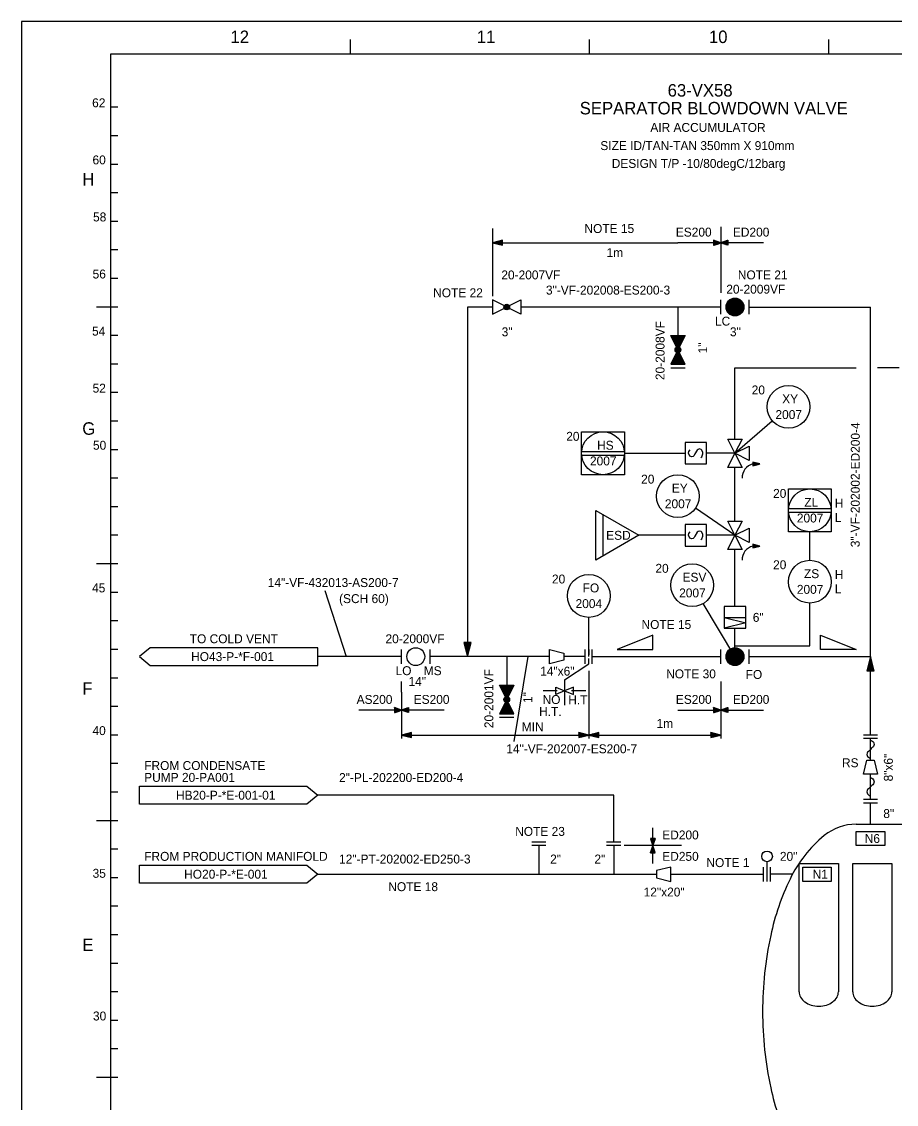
# Model space of a CAD drawing. Extents: x 0 to 840, y 0 to 594.
# Drawn here: x 0 to 245.2, y 290.5 to 594 of the extents above; entities that cross this region are included whole.
import ezdxf

# ---------------------------------------------------------------- set-up
doc = ezdxf.new("R2010")
doc.units = 0
for name, color, linetype in [('01-LIN-025-A', 7, 'Continuous'), ('08-LIN-050-A', 7, 'Continuous'), ('12-LIN-100-A', 7, 'Continuous'), ('18-LIN-025-SP', 7, 'Continuous'), ('35-TXT-025', 7, 'Continuous'), ('36-TXT-035', 7, 'Continuous'), ('39-TXT-100', 7, 'Continuous'), ('40-', 7, 'Continuous'), ('43-', 7, 'Continuous'), ('45-', 7, 'Continuous')]:
    doc.layers.add(name, color=color, linetype=linetype)

msp = doc.modelspace()

# ---------------------------------------------------------------- linework, layer by layer
at = {"layer": '01-LIN-025-A'}
for p, q in [((132, 536), (132, 517)), ((196, 536.5), (196, 518)), ((132, 532), (184, 532)), ((132.13, 532.03), (132.08, 531.98)), ((132.26, 532.07), (132.16, 531.96)), ((132.4, 532.1), (132.24, 531.94)), ((132.53, 532.13), (132.32, 531.92)), ((132.66, 532.17), (132.4, 531.9)), ((132.79, 532.2), (132.47, 531.88)), ((132.93, 532.23), (132.55, 531.86)), ((133.06, 532.26), (132.63, 531.84)), ((133.19, 532.3), (132.71, 531.82)), ((133.32, 532.33), (132.79, 531.8)), ((133.45, 532.36), (132.87, 531.78)), ((133.59, 532.4), (132.95, 531.76)), ((133.72, 532.43), (133.03, 531.74)), ((133.85, 532.46), (133.11, 531.72)), ((133.98, 532.5), (133.19, 531.7)), ((134.11, 532.53), (133.27, 531.68)), ((134.25, 532.56), (133.35, 531.66)), ((134.38, 532.59), (133.43, 531.64)), ((134.51, 532.63), (133.5, 531.62)), ((134.64, 532.66), (133.58, 531.6)), ((134.77, 532.69), (133.66, 531.58)), ((134.8, 532.62), (133.74, 531.57)), ((134.8, 532.52), (133.82, 531.54)), ((134.8, 532.42), (133.9, 531.53)), ((134.8, 532.32), (133.98, 531.5)), ((134.8, 532.23), (134.06, 531.49)), ((134.8, 532.13), (134.14, 531.47)), ((134.8, 532.03), (134.22, 531.45)), ((134.8, 531.93), (134.3, 531.43)), ((134.8, 531.83), (134.38, 531.41)), ((134.8, 531.73), (134.46, 531.39)), ((134.8, 531.63), (134.53, 531.37)), ((134.8, 531.53), (134.61, 531.35)), ((134.8, 531.43), (134.69, 531.33)), ((134.8, 531.33), (134.77, 531.31)), ((208, 532), (184, 532)), ((194, 532.68), (194.02, 532.69)), ((194, 532.63), (194.07, 532.68)), ((194, 532.58), (194.11, 532.66)), ((194, 532.53), (194.16, 532.64)), ((194, 532.48), (194.21, 532.63)), ((194, 532.43), (194.26, 532.61)), ((194, 532.38), (194.3, 532.59)), ((194, 532.33), (194.35, 532.58)), ((194, 532.28), (194.4, 532.56)), ((194, 532.23), (194.44, 532.54)), ((194, 532.19), (194.49, 532.53)), ((194, 532.13), (194.54, 532.51)), ((194, 532.09), (194.59, 532.5)), ((194, 532.04), (194.63, 532.48)), ((194, 531.99), (194.68, 532.46)), ((194, 531.94), (194.73, 532.45)), ((194, 531.89), (194.77, 532.43)), ((194, 531.84), (194.82, 532.41)), ((194, 531.79), (194.87, 532.4)), ((194, 531.74), (194.91, 532.38)), ((194, 531.69), (194.96, 532.36)), ((194, 531.64), (195.01, 532.35)), ((194, 531.59), (195.06, 532.33)), ((194, 531.54), (195.1, 532.31)), ((194, 531.49), (195.15, 532.3)), ((194, 531.44), (195.2, 532.28)), ((194, 531.39), (195.24, 532.26)), ((194, 531.34), (195.29, 532.25)), ((194.02, 531.31), (195.34, 532.23)), ((194.16, 531.36), (195.39, 532.21)), ((194.3, 531.41), (195.43, 532.2)), ((194.44, 531.46), (195.48, 532.18)), ((194.58, 531.5), (195.53, 532.17)), ((194.73, 531.55), (195.57, 532.15)), ((194.87, 531.6), (195.62, 532.13)), ((195.01, 531.65), (195.67, 532.12)), ((195.15, 531.7), (195.72, 532.1)), ((195.29, 531.75), (195.76, 532.08)), ((195.43, 531.8), (195.81, 532.07)), ((195.57, 531.85), (195.86, 532.05)), ((195.72, 531.9), (195.9, 532.03)), ((195.86, 531.95), (195.95, 532.02)), ((196.14, 531.95), (196.05, 532.02)), ((196.28, 531.9), (196.09, 532.03)), ((196.43, 531.85), (196.14, 532.05)), ((196.57, 531.8), (196.19, 532.07)), ((196.71, 531.75), (196.23, 532.08)), ((196.85, 531.7), (196.28, 532.1)), ((196.99, 531.65), (196.33, 532.12)), ((197.13, 531.6), (196.38, 532.13)), ((197.27, 531.55), (196.42, 532.15)), ((197.42, 531.5), (196.47, 532.17)), ((197.56, 531.46), (196.52, 532.18)), ((197.7, 531.41), (196.57, 532.2)), ((197.84, 531.36), (196.61, 532.21)), ((197.98, 531.31), (196.66, 532.23)), ((198, 531.34), (196.71, 532.25)), ((198, 531.39), (196.75, 532.26)), ((198, 531.44), (196.8, 532.28)), ((198, 531.49), (196.85, 532.3)), ((198, 531.54), (196.9, 532.31)), ((198, 531.59), (196.94, 532.33)), ((198, 531.64), (196.99, 532.35)), ((198, 531.69), (197.04, 532.36)), ((198, 531.74), (197.08, 532.38)), ((198, 531.79), (197.13, 532.4)), ((198, 531.84), (197.18, 532.41)), ((198, 531.89), (197.23, 532.43)), ((198, 531.94), (197.27, 532.45)), ((198, 531.99), (197.32, 532.46)), ((198, 532.04), (197.37, 532.48)), ((198, 532.09), (197.41, 532.5)), ((198, 532.13), (197.46, 532.51)), ((198, 532.19), (197.51, 532.53)), ((198, 532.23), (197.56, 532.54)), ((198, 532.28), (197.6, 532.56)), ((198, 532.33), (197.65, 532.58)), ((198, 532.38), (197.7, 532.59)), ((198, 532.43), (197.74, 532.61)), ((198, 532.48), (197.79, 532.63)), ((198, 532.53), (197.84, 532.64)), ((198, 532.58), (197.89, 532.66)), ((198, 532.63), (197.93, 532.68)), ((198, 532.68), (197.98, 532.69)), ((140, 512), (132, 516)), ((132, 516), (132, 512)), ((132, 512), (140, 516)), ((140, 516), (140, 512)), ((196, 512), (196, 516)), ((204, 512), (204, 516)), ((184, 502), (182, 506)), ((182, 506), (186, 506)), ((184, 502), (182.2, 505.9)), ((182.2, 505.9), (184, 505)), ((184, 502), (182.4, 505.8)), ((182.4, 505.8), (185.6, 505.8)), ((184, 502), (182.6, 505.6)), ((182.6, 505.6), (185.4, 505.6)), ((184, 502), (182.8, 505.4)), ((182.8, 505.4), (185.2, 505.4)), ((184, 502), (183, 505.2)), ((183, 505.2), (185, 505.2)), ((184, 502), (183.2, 505)), ((183.2, 505), (184.8, 505)), ((184, 502), (183.4, 504.8)), ((183.4, 504.8), (184.6, 504.8)), ((184, 502), (183.6, 504.6)), ((183.6, 504.6), (184.4, 504.6)), ((184, 502), (183.8, 504.4)), ((183.8, 504.4), (184.2, 504.4)), ((186, 506), (184, 502)), ((184, 502), (184, 506)), ((184, 505), (185.8, 505.9)), ((185.8, 505.9), (184, 502)), ((185.6, 505.8), (184, 502)), ((185.4, 505.6), (184, 502)), ((185.2, 505.4), (184, 502)), ((185, 505.2), (184, 502)), ((184.8, 505), (184, 502)), ((184.6, 504.8), (184, 502)), ((184.4, 504.6), (184, 502)), ((184.2, 504.4), (184, 502)), ((184, 502), (182, 498)), ((184, 502), (182.2, 498.1)), ((184, 502), (182.4, 498.2)), ((184, 502), (182.6, 498.4)), ((184, 502), (182.8, 498.6)), ((184, 502), (183, 498.8)), ((184, 502), (183.2, 499)), ((184, 502), (183.4, 499.2)), ((184, 502), (183.6, 499.4)), ((184, 502), (183.8, 499.6)), ((186, 498), (184, 502)), ((185.8, 498.1), (184, 502)), ((185.6, 498.2), (184, 502)), ((185.4, 498.4), (184, 502)), ((185.2, 498.6), (184, 502)), ((185, 498.8), (184, 502)), ((184.8, 499), (184, 502)), ((184.6, 499.2), (184, 502)), ((184.4, 499.4), (184, 502)), ((184.2, 499.6), (184, 502)), ((184, 502), (184, 498)), ((182, 498), (186, 498)), ((182, 498), (186, 498)), ((182.2, 498.1), (184, 499)), ((182.4, 498.2), (185.6, 498.2)), ((182.6, 498.4), (185.4, 498.4)), ((182.8, 498.6), (185.2, 498.6)), ((183, 498.8), (185, 498.8)), ((183.2, 499), (184.8, 499)), ((183.4, 499.2), (184.6, 499.2)), ((183.6, 499.4), (184.4, 499.4)), ((183.8, 499.6), (184.2, 499.6)), ((184, 499), (185.8, 498.1)), ((182, 497), (186, 497)), ((200, 473), (210.47, 482.07)), ((157, 467), (157, 479)), ((157, 479), (169, 479)), ((169, 479), (169, 467)), ((200, 473), (198, 477)), ((198, 477), (202, 477)), ((202, 477), (200, 473)), ((157, 473.5), (169, 473.5)), ((192, 476), (186, 476)), ((186, 476), (186, 470)), ((187, 473), (187.1, 473.5)), ((187.1, 473.5), (187.4, 474)), ((189.4, 473.9), (188.7, 472.8)), ((189.7, 474.1), (189.4, 473.9)), ((190.1, 474.2), (189.7, 474.1)), ((190.5, 474.1), (190.1, 474.2)), ((190.7, 473.9), (190.5, 474.1)), ((191, 473.2), (190.7, 473.9)), ((192, 470), (192, 476)), ((200, 473), (204, 475)), ((204, 475), (204, 471)), ((157, 472.5), (169, 472.5)), ((187.3, 472.2), (187, 473)), ((187.9, 472), (187.3, 472.2)), ((188.3, 472.1), (187.9, 472)), ((188.6, 472.4), (188.3, 472.1)), ((188.7, 472.8), (188.6, 472.4)), ((190.4, 471.8), (190.7, 472)), ((190.7, 472), (191, 472.8)), ((191, 472.8), (191, 473.2)), ((196, 473), (192, 473)), ((196, 473), (195.9, 473)), ((196, 473), (195.9, 473)), ((200, 473), (196, 473)), ((198, 469), (200, 473)), ((204, 471), (200, 473)), ((200, 473), (202, 469)), ((205, 470.49), (205.02, 470.5)), ((205, 470.45), (205.07, 470.48)), ((205, 470.41), (205.11, 470.47)), ((205, 470.38), (205.16, 470.46)), ((186, 470), (192, 470)), ((202, 469), (198, 469)), ((205, 470.34), (205.21, 470.45)), ((205, 470.31), (205.26, 470.44)), ((205, 470.27), (205.3, 470.42)), ((205, 470.24), (205.35, 470.41)), ((205, 470.2), (205.4, 470.4)), ((205, 470.17), (205.44, 470.39)), ((205, 470.13), (205.49, 470.38)), ((205, 470.1), (205.54, 470.37)), ((205, 470.06), (205.59, 470.35)), ((205, 470.03), (205.63, 470.34)), ((205, 469.99), (205.68, 470.33)), ((205, 469.96), (205.73, 470.32)), ((205, 469.92), (205.77, 470.31)), ((205, 469.88), (205.82, 470.3)), ((205, 469.85), (205.87, 470.28)), ((205, 469.81), (205.91, 470.27)), ((205, 469.78), (205.96, 470.26)), ((205, 469.74), (206.01, 470.25)), ((205, 469.71), (206.06, 470.24)), ((205, 469.67), (206.1, 470.22)), ((205, 469.64), (206.15, 470.21)), ((205, 469.6), (206.2, 470.2)), ((205, 469.57), (206.24, 470.19)), ((205, 469.53), (206.29, 470.18)), ((205.02, 469.5), (206.34, 470.17)), ((205.16, 469.54), (206.39, 470.15)), ((205.3, 469.57), (206.43, 470.14)), ((205.44, 469.61), (206.48, 470.13)), ((205.58, 469.65), (206.53, 470.12)), ((205.73, 469.68), (206.57, 470.11)), ((205.87, 469.72), (206.62, 470.09)), ((206.01, 469.75), (206.67, 470.08)), ((206.15, 469.79), (206.72, 470.07)), ((206.29, 469.82), (206.76, 470.06)), ((206.43, 469.86), (206.81, 470.05)), ((206.57, 469.89), (206.86, 470.03)), ((206.72, 469.93), (206.9, 470.02)), ((206.86, 469.97), (206.95, 470.01)), ((169, 467), (157, 467)), ((215, 451), (215, 463)), ((215, 463), (227, 463)), ((227, 463), (227, 451)), ((163, 444.2), (163, 455.8)), ((200, 450), (188.94, 457.6)), ((215, 457.5), (227, 457.5)), ((215, 456.5), (227, 456.5)), ((192, 453), (186, 453)), ((186, 453), (186, 447)), ((192, 447), (192, 453)), ((200, 450), (198, 454)), ((198, 454), (202, 454)), ((202, 454), (200, 450)), ((187, 450), (187.1, 450.5)), ((187.3, 449.2), (187, 450)), ((187.1, 450.5), (187.4, 451)), ((188.6, 449.4), (188.3, 449.1)), ((188.7, 449.8), (188.6, 449.4)), ((189.4, 450.9), (188.7, 449.8)), ((189.7, 451.1), (189.4, 450.9)), ((190.1, 451.2), (189.7, 451.1)), ((190.5, 451.1), (190.1, 451.2)), ((190.7, 450.9), (190.5, 451.1)), ((191, 450.2), (190.7, 450.9)), ((190.7, 449), (191, 449.8)), ((191, 449.8), (191, 450.2)), ((196, 450), (192, 450)), ((196, 450), (195.9, 450)), ((196, 450), (195.9, 450)), ((200, 450), (196, 450)), ((198, 446), (200, 450)), ((200, 450), (204, 452)), ((204, 448), (200, 450)), ((200, 450), (202, 446)), ((204, 452), (204, 448)), ((227, 451), (215, 451)), ((186, 447), (192, 447)), ((187.9, 449), (187.3, 449.2)), ((188.3, 449.1), (187.9, 449)), ((190.4, 448.8), (190.7, 449)), ((205, 447.49), (205.02, 447.5)), ((205, 447.45), (205.07, 447.48)), ((205, 447.41), (205.11, 447.47)), ((205, 447.38), (205.16, 447.46)), ((205, 447.34), (205.21, 447.45)), ((205, 447.31), (205.26, 447.44)), ((205, 447.27), (205.3, 447.42)), ((205, 447.24), (205.35, 447.41)), ((205, 447.2), (205.4, 447.4)), ((205, 447.17), (205.44, 447.39)), ((205, 447.13), (205.49, 447.38)), ((205, 447.1), (205.54, 447.37)), ((205, 447.06), (205.59, 447.35)), ((205, 447.03), (205.63, 447.34)), ((205, 446.99), (205.68, 447.33)), ((205, 446.96), (205.73, 447.32)), ((205, 446.92), (205.77, 447.31)), ((205, 446.88), (205.82, 447.3)), ((205, 446.85), (205.87, 447.28)), ((205, 446.81), (205.91, 447.27)), ((205, 446.78), (205.96, 447.26)), ((205, 446.74), (206.01, 447.25)), ((205, 446.71), (206.06, 447.24)), ((205, 446.67), (206.1, 447.22)), ((205, 446.64), (206.15, 447.21)), ((205, 446.6), (206.2, 447.2)), ((205, 446.57), (206.24, 447.19)), ((205, 446.53), (206.29, 447.18)), ((205.02, 446.5), (206.34, 447.17)), ((205.16, 446.54), (206.39, 447.15)), ((205.3, 446.57), (206.43, 447.14)), ((205.44, 446.61), (206.48, 447.13)), ((205.58, 446.65), (206.53, 447.12)), ((205.73, 446.68), (206.57, 447.11)), ((205.87, 446.72), (206.62, 447.09)), ((206.01, 446.75), (206.67, 447.08)), ((206.15, 446.79), (206.72, 447.07)), ((206.29, 446.82), (206.76, 447.06)), ((206.43, 446.86), (206.81, 447.05)), ((206.57, 446.89), (206.86, 447.03)), ((206.72, 446.93), (206.9, 447.02)), ((206.86, 446.97), (206.95, 447.01)), ((202, 446), (198, 446)), ((85, 434.5), (91, 416)), ((200, 416), (191.09, 430.86)), ((203, 430), (197, 430)), ((197, 430), (197, 424)), ((203, 424), (203, 430)), ((159, 416), (159, 427)), ((197, 427), (203, 427)), ((197, 424), (203, 424)), ((200, 420), (200, 424)), ((124.01, 419.96), (125.59, 418.38)), ((124.06, 419.77), (125.57, 418.26)), ((124.1, 419.59), (125.54, 418.15)), ((124.11, 420), (125.62, 418.49)), ((124.15, 419.4), (125.51, 418.04)), ((124.2, 419.21), (125.48, 417.92)), ((124.24, 419.02), (125.45, 417.81)), ((124.26, 420), (125.65, 418.6)), ((124.4, 420), (125.68, 418.72)), ((124.54, 420), (125.71, 418.83)), ((124.68, 420), (125.74, 418.94)), ((124.82, 420), (125.76, 419.06)), ((124.96, 420), (125.79, 419.17)), ((125.1, 420), (125.82, 419.28)), ((125.24, 420), (125.85, 419.4)), ((125.39, 420), (125.88, 419.51)), ((125.53, 420), (125.9, 419.62)), ((125.67, 420), (125.93, 419.73)), ((125.81, 420), (125.96, 419.85)), ((125.95, 420), (125.99, 419.96)), ((200, 420), (200, 420.1)), ((200, 420), (200, 420.1)), ((200, 416), (200, 420)), ((36, 418.5), (33, 416)), ((33, 416), (36, 413.5)), ((83, 418.5), (36, 418.5)), ((83, 413.5), (83, 418.5)), ((106.5, 414), (106.5, 418)), ((114.5, 414), (114.5, 418)), ((124.29, 418.83), (125.42, 417.7)), ((124.34, 418.64), (125.4, 417.58)), ((124.39, 418.45), (125.37, 417.47)), ((124.43, 418.26), (125.34, 417.36)), ((124.48, 418.08), (125.31, 417.24)), ((124.53, 417.89), (125.28, 417.13)), ((124.57, 417.7), (125.26, 417.02)), ((124.62, 417.51), (125.23, 416.9)), ((124.67, 417.32), (125.2, 416.79)), ((124.72, 417.13), (125.17, 416.68)), ((124.76, 416.94), (125.14, 416.57)), ((124.81, 416.76), (125.11, 416.45)), ((124.86, 416.57), (125.09, 416.34)), ((124.91, 416.38), (125.06, 416.23)), ((124.95, 416.19), (125.03, 416.11)), ((138.09, 392.18), (142.06, 416)), ((148, 414), (148, 418)), ((148, 418), (152, 417)), ((152, 417), (152, 415)), ((158, 414), (158, 418)), ((159, 418), (159, 416.5)), ((160, 414), (160, 418)), ((196, 414), (196, 418)), ((204, 414), (204, 418)), ((238.05, 415.81), (237.97, 415.89)), ((36, 413.5), (83, 413.5)), ((152, 415), (148, 414)), ((159, 414), (159, 415.5)), ((238.04, 412), (237.21, 412.83)), ((238.18, 412), (237.24, 412.94)), ((238.32, 412), (237.26, 413.06)), ((238.46, 412), (237.29, 413.17)), ((238.6, 412), (237.32, 413.28)), ((238.74, 412), (237.35, 413.4)), ((238.89, 412), (237.38, 413.51)), ((238.99, 412.04), (237.41, 413.62)), ((238.94, 412.23), (237.43, 413.74)), ((238.9, 412.41), (237.46, 413.85)), ((238.85, 412.6), (237.49, 413.96)), ((238.8, 412.79), (237.52, 414.08)), ((238.76, 412.98), (237.55, 414.19)), ((238.71, 413.17), (237.58, 414.3)), ((238.66, 413.36), (237.6, 414.42)), ((238.61, 413.55), (237.63, 414.53)), ((238.57, 413.74), (237.66, 414.64)), ((238.52, 413.92), (237.69, 414.76)), ((238.47, 414.11), (237.72, 414.87)), ((238.43, 414.3), (237.74, 414.98)), ((238.38, 414.49), (237.77, 415.1)), ((238.33, 414.68), (237.8, 415.21)), ((238.28, 414.87), (237.83, 415.32)), ((238.24, 415.06), (237.86, 415.43)), ((238.19, 415.24), (237.89, 415.55)), ((238.14, 415.43), (237.91, 415.66)), ((238.09, 415.62), (237.94, 415.77)), ((159, 412), (159, 393)), ((237.05, 412), (237.01, 412.04)), ((237.19, 412), (237.04, 412.15)), ((237.33, 412), (237.07, 412.27)), ((237.47, 412), (237.1, 412.38)), ((237.61, 412), (237.12, 412.49)), ((237.76, 412), (237.15, 412.6)), ((237.9, 412), (237.18, 412.72)), ((106.5, 406), (106.5, 409)), ((136, 404), (134, 408)), ((134, 408), (138, 408)), ((136, 404), (134.2, 407.9)), ((134.2, 407.9), (136, 407)), ((136, 404), (134.4, 407.8)), ((134.4, 407.8), (137.6, 407.8)), ((136, 404), (134.6, 407.6)), ((134.6, 407.6), (137.4, 407.6)), ((136, 404), (134.8, 407.4)), ((134.8, 407.4), (137.2, 407.4)), ((136, 404), (135, 407.2)), ((135, 407.2), (137, 407.2)), ((136, 404), (135.2, 407)), ((135.2, 407), (136.8, 407)), ((136, 404), (135.4, 406.8)), ((135.4, 406.8), (136.6, 406.8)), ((138, 408), (136, 404)), ((136, 404), (136, 408)), ((136, 407), (137.8, 407.9)), ((137.8, 407.9), (136, 404)), ((137.6, 407.8), (136, 404)), ((137.4, 407.6), (136, 404)), ((137.2, 407.4), (136, 404)), ((137, 407.2), (136, 404)), ((136.8, 407), (136, 404)), ((136.6, 406.8), (136, 404)), ((152.19, 409.48), (152.19, 402.39)), ((196, 409), (196, 400)), ((106.5, 406), (106.5, 400)), ((136, 404), (134, 400)), ((136, 404), (134.2, 400.1)), ((136, 404), (134.4, 400.2)), ((136, 404), (134.6, 400.4)), ((136, 404), (134.8, 400.6)), ((136, 404), (135, 400.8)), ((136, 404), (135.2, 401)), ((136, 404), (135.4, 401.2)), ((136, 404), (135.6, 406.6)), ((135.6, 406.6), (136.4, 406.6)), ((136, 404), (135.6, 401.4)), ((136, 404), (135.8, 406.4)), ((135.8, 406.4), (136.2, 406.4)), ((136, 404), (135.8, 401.6)), ((136.4, 406.6), (136, 404)), ((136.2, 406.4), (136, 404)), ((138, 400), (136, 404)), ((137.8, 400.1), (136, 404)), ((137.6, 400.2), (136, 404)), ((137.4, 400.4), (136, 404)), ((137.2, 400.6), (136, 404)), ((137, 400.8), (136, 404)), ((136.8, 401), (136, 404)), ((136.6, 401.2), (136, 404)), ((136.4, 401.4), (136, 404)), ((136.2, 401.6), (136, 404)), ((136, 404), (136, 400)), ((147.19, 406.39), (146.19, 406.39)), ((150.19, 406.39), (147.19, 406.39)), ((157.19, 406.39), (154.19, 406.39)), ((158.19, 406.39), (157.19, 406.39)), ((118.5, 401), (94.5, 401)), ((104.5, 401.68), (104.52, 401.69)), ((104.5, 401.63), (104.57, 401.68)), ((104.5, 401.58), (104.61, 401.66)), ((104.5, 401.53), (104.66, 401.64)), ((104.5, 401.48), (104.71, 401.63)), ((104.5, 401.43), (104.76, 401.61)), ((104.5, 401.38), (104.8, 401.59)), ((104.5, 401.33), (104.85, 401.58)), ((104.5, 401.28), (104.9, 401.56)), ((104.5, 401.23), (104.94, 401.54)), ((104.5, 401.19), (104.99, 401.53)), ((104.5, 401.13), (105.04, 401.51)), ((104.5, 401.09), (105.09, 401.5)), ((104.5, 401.04), (105.13, 401.48)), ((104.5, 400.99), (105.18, 401.46)), ((104.5, 400.94), (105.23, 401.45)), ((104.5, 400.89), (105.27, 401.43)), ((104.5, 400.84), (105.32, 401.41)), ((104.5, 400.79), (105.37, 401.4)), ((104.5, 400.74), (105.41, 401.38)), ((104.5, 400.69), (105.46, 401.36)), ((104.5, 400.64), (105.51, 401.35)), ((104.5, 400.59), (105.56, 401.33)), ((104.5, 400.54), (105.6, 401.31)), ((104.5, 400.49), (105.65, 401.3)), ((104.5, 400.44), (105.7, 401.28)), ((104.5, 400.39), (105.74, 401.26)), ((104.5, 400.34), (105.79, 401.25)), ((104.52, 400.31), (105.84, 401.23)), ((104.66, 400.36), (105.89, 401.21)), ((104.8, 400.41), (105.93, 401.2)), ((104.94, 400.46), (105.98, 401.18)), ((105.08, 400.5), (106.03, 401.17)), ((105.23, 400.55), (106.07, 401.15)), ((105.37, 400.6), (106.12, 401.13)), ((105.51, 400.65), (106.17, 401.12)), ((105.65, 400.7), (106.22, 401.1)), ((105.79, 400.75), (106.26, 401.08)), ((105.93, 400.8), (106.31, 401.07)), ((106.07, 400.85), (106.36, 401.05)), ((106.22, 400.9), (106.4, 401.03)), ((106.36, 400.95), (106.45, 401.02)), ((106.64, 400.95), (106.55, 401.02)), ((106.78, 400.9), (106.59, 401.03)), ((106.93, 400.85), (106.64, 401.05)), ((107.07, 400.8), (106.69, 401.07)), ((107.21, 400.75), (106.73, 401.08)), ((107.35, 400.7), (106.78, 401.1)), ((107.49, 400.65), (106.83, 401.12)), ((107.63, 400.6), (106.88, 401.13)), ((107.77, 400.55), (106.92, 401.15)), ((107.92, 400.5), (106.97, 401.17)), ((108.06, 400.46), (107.02, 401.18)), ((108.2, 400.41), (107.07, 401.2)), ((108.34, 400.36), (107.11, 401.21)), ((108.48, 400.31), (107.16, 401.23)), ((108.5, 400.34), (107.21, 401.25)), ((108.5, 400.39), (107.25, 401.26)), ((108.5, 400.44), (107.3, 401.28)), ((108.5, 400.49), (107.35, 401.3)), ((108.5, 400.54), (107.4, 401.31)), ((108.5, 400.59), (107.44, 401.33)), ((108.5, 400.64), (107.49, 401.35)), ((108.5, 400.69), (107.54, 401.36)), ((108.5, 400.74), (107.58, 401.38)), ((108.5, 400.79), (107.63, 401.4)), ((108.5, 400.84), (107.68, 401.41)), ((108.5, 400.89), (107.73, 401.43)), ((108.5, 400.94), (107.77, 401.45)), ((108.5, 400.99), (107.82, 401.46)), ((108.5, 401.04), (107.87, 401.48)), ((108.5, 401.09), (107.91, 401.5)), ((108.5, 401.13), (107.96, 401.51)), ((108.5, 401.19), (108.01, 401.53)), ((108.5, 401.23), (108.06, 401.54)), ((108.5, 401.28), (108.1, 401.56)), ((108.5, 401.33), (108.15, 401.58)), ((108.5, 401.38), (108.2, 401.59)), ((108.5, 401.43), (108.24, 401.61)), ((108.5, 401.48), (108.29, 401.63)), ((108.5, 401.53), (108.34, 401.64)), ((108.5, 401.58), (108.39, 401.66)), ((108.5, 401.63), (108.43, 401.68)), ((108.5, 401.68), (108.48, 401.69)), ((134.2, 400.1), (136, 401)), ((135, 400.8), (137, 400.8)), ((135.2, 401), (136.8, 401)), ((135.4, 401.2), (136.6, 401.2)), ((135.6, 401.4), (136.4, 401.4)), ((135.8, 401.6), (136.2, 401.6)), ((136, 401), (137.8, 400.1)), ((184, 401), (208, 401)), ((194, 401.68), (194.02, 401.69)), ((194, 401.63), (194.07, 401.68)), ((194, 401.58), (194.11, 401.66)), ((194, 401.53), (194.16, 401.64)), ((194, 401.48), (194.21, 401.63)), ((194, 401.43), (194.26, 401.61)), ((194, 401.38), (194.3, 401.59)), ((194, 401.33), (194.35, 401.58)), ((194, 401.28), (194.4, 401.56)), ((194, 401.23), (194.44, 401.54)), ((194, 401.19), (194.49, 401.53)), ((194, 401.13), (194.54, 401.51)), ((194, 401.09), (194.59, 401.5)), ((194, 401.04), (194.63, 401.48)), ((194, 400.99), (194.68, 401.46)), ((194, 400.94), (194.73, 401.45)), ((194, 400.89), (194.77, 401.43)), ((194, 400.84), (194.82, 401.41)), ((194, 400.79), (194.87, 401.4)), ((194, 400.74), (194.92, 401.38)), ((194, 400.69), (194.96, 401.36)), ((194, 400.64), (195.01, 401.35)), ((194, 400.59), (195.06, 401.33)), ((194, 400.54), (195.1, 401.31)), ((194, 400.49), (195.15, 401.3)), ((194, 400.44), (195.2, 401.28)), ((194, 400.39), (195.25, 401.26)), ((194, 400.34), (195.29, 401.25)), ((194.02, 400.31), (195.34, 401.23)), ((194.16, 400.36), (195.39, 401.21)), ((194.3, 400.41), (195.43, 401.2)), ((194.44, 400.46), (195.48, 401.18)), ((194.58, 400.5), (195.53, 401.17)), ((194.73, 400.55), (195.58, 401.15)), ((194.87, 400.6), (195.62, 401.13)), ((195.01, 400.65), (195.67, 401.12)), ((195.15, 400.7), (195.72, 401.1)), ((195.29, 400.75), (195.77, 401.08)), ((195.43, 400.8), (195.81, 401.07)), ((195.57, 400.85), (195.86, 401.05)), ((195.72, 400.9), (195.91, 401.03)), ((195.86, 400.95), (195.95, 401.02)), ((196.14, 400.95), (196.05, 401.02)), ((196.28, 400.9), (196.1, 401.03)), ((196.43, 400.85), (196.14, 401.05)), ((196.57, 400.8), (196.19, 401.07)), ((196.71, 400.75), (196.24, 401.08)), ((196.85, 400.7), (196.28, 401.1)), ((196.99, 400.65), (196.33, 401.12)), ((197.13, 400.6), (196.38, 401.13)), ((197.27, 400.55), (196.43, 401.15)), ((197.42, 400.5), (196.47, 401.17)), ((197.56, 400.46), (196.52, 401.18)), ((197.7, 400.41), (196.57, 401.2)), ((197.84, 400.36), (196.61, 401.21)), ((197.98, 400.31), (196.66, 401.23)), ((198, 400.34), (196.71, 401.25)), ((198, 400.39), (196.76, 401.26)), ((198, 400.44), (196.8, 401.28)), ((198, 400.49), (196.85, 401.3)), ((198, 400.54), (196.9, 401.31)), ((198, 400.59), (196.94, 401.33)), ((198, 400.64), (196.99, 401.35)), ((198, 400.69), (197.04, 401.36)), ((198, 400.74), (197.09, 401.38)), ((198, 400.79), (197.13, 401.4)), ((198, 400.84), (197.18, 401.41)), ((198, 400.89), (197.23, 401.43)), ((198, 400.94), (197.27, 401.45)), ((198, 400.99), (197.32, 401.46)), ((198, 401.04), (197.37, 401.48)), ((198, 401.09), (197.41, 401.5)), ((198, 401.13), (197.46, 401.51)), ((198, 401.19), (197.51, 401.53)), ((198, 401.23), (197.56, 401.54)), ((198, 401.28), (197.6, 401.56)), ((198, 401.33), (197.65, 401.58)), ((198, 401.38), (197.7, 401.59)), ((198, 401.43), (197.74, 401.61)), ((198, 401.48), (197.79, 401.63)), ((198, 401.53), (197.84, 401.64)), ((198, 401.58), (197.89, 401.66)), ((198, 401.63), (197.93, 401.68)), ((198, 401.68), (197.98, 401.69)), ((106.5, 400), (106.5, 393)), ((134, 400), (138, 400)), ((134, 400), (138, 400)), ((134, 399), (138, 399)), ((134.4, 400.2), (137.6, 400.2)), ((134.6, 400.4), (137.4, 400.4)), ((134.8, 400.6), (137.2, 400.6)), ((196, 400), (196, 393)), ((108.88, 394.59), (107.93, 393.64)), ((109.01, 394.63), (108, 393.62)), ((109.14, 394.66), (108.08, 393.6)), ((109.27, 394.69), (108.16, 393.58)), ((109.3, 394.62), (108.24, 393.57)), ((156.2, 394.67), (156.23, 394.69)), ((156.2, 394.57), (156.31, 394.67)), ((156.2, 394.47), (156.39, 394.65)), ((156.2, 394.37), (156.47, 394.63)), ((156.2, 394.27), (156.54, 394.61)), ((156.2, 394.17), (156.62, 394.59)), ((156.2, 394.07), (156.7, 394.57)), ((161.38, 394.59), (160.43, 393.64)), ((161.51, 394.63), (160.5, 393.62)), ((161.64, 394.66), (160.58, 393.6)), ((161.77, 394.69), (160.66, 393.58)), ((161.8, 394.62), (160.74, 393.57)), ((193.2, 394.67), (193.23, 394.69)), ((193.2, 394.57), (193.31, 394.67)), ((193.2, 394.47), (193.39, 394.65)), ((193.2, 394.37), (193.47, 394.63)), ((193.2, 394.27), (193.54, 394.61)), ((193.2, 394.17), (193.62, 394.59)), ((193.2, 394.07), (193.7, 394.57)), ((106.5, 394), (196, 394)), ((106.63, 394.03), (106.58, 393.98)), ((106.76, 394.07), (106.66, 393.96)), ((106.9, 394.1), (106.74, 393.94)), ((107.03, 394.13), (106.82, 393.92)), ((107.16, 394.17), (106.9, 393.9)), ((107.29, 394.2), (106.97, 393.88)), ((107.43, 394.23), (107.05, 393.86)), ((107.56, 394.26), (107.13, 393.84)), ((107.69, 394.3), (107.21, 393.82)), ((107.82, 394.33), (107.29, 393.8)), ((107.95, 394.36), (107.37, 393.78)), ((108.09, 394.4), (107.45, 393.76)), ((108.22, 394.43), (107.53, 393.74)), ((108.35, 394.46), (107.61, 393.72)), ((108.48, 394.5), (107.69, 393.7)), ((108.61, 394.53), (107.77, 393.68)), ((108.75, 394.56), (107.85, 393.66)), ((109.3, 394.52), (108.32, 393.54)), ((109.3, 394.42), (108.4, 393.53)), ((109.3, 394.32), (108.48, 393.5)), ((109.3, 394.23), (108.56, 393.49)), ((109.3, 394.13), (108.64, 393.47)), ((109.3, 394.03), (108.72, 393.45)), ((109.3, 393.93), (108.8, 393.43)), ((109.3, 393.83), (108.88, 393.41)), ((109.3, 393.73), (108.96, 393.39)), ((109.3, 393.63), (109.03, 393.37)), ((109.3, 393.53), (109.11, 393.35)), ((109.3, 393.43), (109.19, 393.33)), ((109.3, 393.33), (109.27, 393.31)), ((156.2, 393.97), (156.78, 394.55)), ((156.2, 393.87), (156.86, 394.53)), ((156.2, 393.77), (156.94, 394.51)), ((156.2, 393.68), (157.02, 394.5)), ((156.2, 393.58), (157.1, 394.47)), ((156.2, 393.48), (157.18, 394.46)), ((156.2, 393.38), (157.26, 394.43)), ((156.23, 393.31), (157.34, 394.42)), ((156.36, 393.34), (157.42, 394.4)), ((156.49, 393.37), (157.5, 394.38)), ((156.62, 393.41), (157.57, 394.36)), ((156.75, 393.44), (157.65, 394.34)), ((156.89, 393.47), (157.73, 394.32)), ((157.02, 393.5), (157.81, 394.3)), ((157.15, 393.54), (157.89, 394.28)), ((157.28, 393.57), (157.97, 394.26)), ((157.41, 393.6), (158.05, 394.24)), ((157.55, 393.64), (158.13, 394.22)), ((157.68, 393.67), (158.21, 394.2)), ((157.81, 393.7), (158.29, 394.18)), ((157.94, 393.74), (158.37, 394.16)), ((158.07, 393.77), (158.45, 394.14)), ((158.21, 393.8), (158.53, 394.12)), ((158.34, 393.83), (158.6, 394.1)), ((158.47, 393.87), (158.68, 394.08)), ((158.6, 393.9), (158.76, 394.06)), ((158.74, 393.93), (158.84, 394.04)), ((158.87, 393.97), (158.92, 394.02)), ((159.13, 394.03), (159.08, 393.98)), ((159.26, 394.07), (159.16, 393.96)), ((159.4, 394.1), (159.24, 393.94)), ((159.53, 394.13), (159.32, 393.92)), ((159.66, 394.17), (159.4, 393.9)), ((159.79, 394.2), (159.47, 393.88)), ((159.93, 394.23), (159.55, 393.86)), ((160.06, 394.26), (159.63, 393.84)), ((160.19, 394.3), (159.71, 393.82)), ((160.32, 394.33), (159.79, 393.8)), ((160.45, 394.36), (159.87, 393.78)), ((160.59, 394.4), (159.95, 393.76)), ((160.72, 394.43), (160.03, 393.74)), ((160.85, 394.46), (160.11, 393.72)), ((160.98, 394.5), (160.19, 393.7)), ((161.11, 394.53), (160.27, 393.68)), ((161.25, 394.56), (160.35, 393.66)), ((161.8, 394.52), (160.82, 393.54)), ((161.8, 394.42), (160.9, 393.53)), ((161.8, 394.32), (160.98, 393.5)), ((161.8, 394.23), (161.06, 393.49)), ((161.8, 394.13), (161.14, 393.47)), ((161.8, 394.03), (161.22, 393.45)), ((161.8, 393.93), (161.3, 393.43)), ((161.8, 393.83), (161.38, 393.41)), ((161.8, 393.73), (161.46, 393.39)), ((161.8, 393.63), (161.53, 393.37)), ((161.8, 393.53), (161.61, 393.35)), ((161.8, 393.43), (161.69, 393.33)), ((161.8, 393.33), (161.77, 393.31)), ((193.2, 393.97), (193.78, 394.55)), ((193.2, 393.87), (193.86, 394.53)), ((193.2, 393.77), (193.94, 394.51)), ((193.2, 393.68), (194.02, 394.5)), ((193.2, 393.58), (194.1, 394.47)), ((193.2, 393.48), (194.18, 394.46)), ((193.2, 393.38), (194.26, 394.43)), ((193.23, 393.31), (194.34, 394.42)), ((193.36, 393.34), (194.42, 394.4)), ((193.49, 393.37), (194.5, 394.38)), ((193.62, 393.41), (194.57, 394.36)), ((193.75, 393.44), (194.65, 394.34)), ((193.89, 393.47), (194.73, 394.32)), ((194.02, 393.5), (194.81, 394.3)), ((194.15, 393.54), (194.89, 394.28)), ((194.28, 393.57), (194.97, 394.26)), ((194.41, 393.6), (195.05, 394.24)), ((194.55, 393.64), (195.13, 394.22)), ((194.68, 393.67), (195.21, 394.2)), ((194.81, 393.7), (195.29, 394.18)), ((194.94, 393.74), (195.37, 394.16)), ((195.07, 393.77), (195.45, 394.14)), ((195.21, 393.8), (195.53, 394.12)), ((195.34, 393.83), (195.6, 394.1)), ((195.47, 393.87), (195.68, 394.08)), ((195.6, 393.9), (195.76, 394.06)), ((195.74, 393.93), (195.84, 394.04)), ((195.87, 393.97), (195.92, 394.02)), ((240, 394), (236, 394)), ((240, 393), (236, 393)), ((236, 383), (237, 387)), ((237, 387), (239, 387)), ((239, 387), (240, 383)), ((240, 383), (236, 383)), ((33, 379.64), (80, 379.64)), ((33, 374.64), (33, 379.64)), ((80, 379.64), (83, 377.14)), ((83, 377.14), (80, 374.64)), ((80, 374.64), (33, 374.64)), ((236, 376), (240, 376)), ((236, 375), (240, 375)), ((176.97, 358), (176.97, 368)), ((234, 369), (412, 369)), ((176.28, 364.98), (177.2, 363.66)), ((176.32, 365), (177.22, 363.71)), ((176.33, 364.84), (177.19, 363.61)), ((176.37, 365), (177.24, 363.75)), ((176.38, 364.7), (177.17, 363.57)), ((176.42, 365), (177.25, 363.8)), ((176.43, 364.56), (177.15, 363.52)), ((176.47, 365), (177.27, 363.85)), ((176.48, 364.42), (177.14, 363.47)), ((176.51, 365), (177.29, 363.9)), ((176.53, 364.27), (177.12, 363.42)), ((176.56, 365), (177.3, 363.94)), ((176.61, 365), (177.32, 363.99)), ((176.66, 365), (177.34, 364.04)), ((176.71, 365), (177.35, 364.08)), ((176.76, 365), (177.37, 364.13)), ((176.81, 365), (177.39, 364.18)), ((176.86, 365), (177.4, 364.23)), ((176.91, 365), (177.42, 364.27)), ((176.96, 365), (177.44, 364.32)), ((177.01, 365), (177.45, 364.37)), ((177.06, 365), (177.47, 364.41)), ((177.11, 365), (177.49, 364.46)), ((177.16, 365), (177.5, 364.51)), ((177.21, 365), (177.52, 364.56)), ((177.26, 365), (177.53, 364.6)), ((177.31, 365), (177.55, 364.65)), ((177.36, 365), (177.57, 364.7)), ((177.41, 365), (177.58, 364.74)), ((177.45, 365), (177.6, 364.79)), ((177.5, 365), (177.62, 364.84)), ((177.55, 365), (177.63, 364.89)), ((177.6, 365), (177.65, 364.93)), ((177.65, 365), (177.67, 364.98)), ((147, 364), (143, 364)), ((147, 363), (143, 363)), ((168, 364), (164, 364)), ((168, 363), (164, 363)), ((184.97, 363), (168.97, 363)), ((176.49, 361), (176.35, 361.21)), ((176.54, 361), (176.36, 361.26)), ((176.59, 361), (176.38, 361.3)), ((176.64, 361), (176.4, 361.35)), ((176.69, 361), (176.41, 361.4)), ((176.74, 361), (176.43, 361.44)), ((176.79, 361), (176.44, 361.49)), ((176.84, 361), (176.46, 361.54)), ((176.89, 361), (176.48, 361.59)), ((176.94, 361), (176.49, 361.63)), ((176.99, 361), (176.51, 361.68)), ((177.04, 361), (176.53, 361.73)), ((177.09, 361), (176.54, 361.77)), ((177.14, 361), (176.56, 361.82)), ((176.58, 364.13), (177.11, 363.38)), ((177.18, 361), (176.58, 361.87)), ((177.23, 361), (176.59, 361.91)), ((177.28, 361), (176.61, 361.96)), ((176.63, 363.99), (177.09, 363.33)), ((177.33, 361), (176.63, 362.01)), ((177.38, 361), (176.64, 362.06)), ((177.43, 361), (176.66, 362.1)), ((176.68, 363.85), (177.07, 363.28)), ((177.48, 361), (176.68, 362.15)), ((177.53, 361), (176.69, 362.2)), ((177.58, 361), (176.71, 362.24)), ((176.73, 363.71), (177.06, 363.23)), ((177.63, 361), (176.73, 362.29)), ((177.67, 361.02), (176.74, 362.34)), ((177.62, 361.16), (176.76, 362.39)), ((176.78, 363.57), (177.04, 363.19)), ((177.57, 361.3), (176.78, 362.43)), ((177.52, 361.44), (176.79, 362.48)), ((177.47, 361.58), (176.81, 362.53)), ((176.82, 363.43), (177.02, 363.14)), ((177.42, 361.73), (176.83, 362.57)), ((177.37, 361.87), (176.84, 362.62)), ((177.32, 362.01), (176.86, 362.67)), ((176.87, 363.28), (177.01, 363.09)), ((177.27, 362.15), (176.87, 362.72)), ((177.22, 362.29), (176.89, 362.76)), ((177.17, 362.43), (176.91, 362.81)), ((176.92, 363.14), (176.99, 363.05)), ((177.12, 362.57), (176.92, 362.86)), ((177.07, 362.72), (176.94, 362.9)), ((177.02, 362.86), (176.96, 362.95)), ((176.29, 361), (176.28, 361.02)), ((176.34, 361), (176.3, 361.07)), ((176.39, 361), (176.31, 361.11)), ((176.44, 361), (176.33, 361.16)), ((209, 353), (209, 358.5)), ((33, 357.5), (80, 357.5)), ((33, 352.5), (33, 357.5)), ((80, 357.5), (83, 355)), ((182, 357), (178, 356)), ((178, 356), (178, 354)), ((182, 353), (182, 357)), ((208, 353), (208, 357)), ((210, 353), (210, 357)), ((210, 353), (210, 357)), ((80, 352.5), (33, 352.5)), ((83, 355), (80, 352.5)), ((178, 354), (182, 353))]:
    msp.add_line(p, q, dxfattribs=at)
for points in [[(132, 532), (134.8, 531.3), (134.8, 532.7), (132, 532)], [(196, 532), (194, 532.7), (194, 531.3), (196, 532)], [(196, 532), (198, 532.7), (198, 531.3), (196, 532)], [(207, 470), (205, 470.5), (205, 469.5), (207, 470)], [(161, 457), (173, 450), (161, 443), (161, 457)], [(207, 447), (205, 447.5), (205, 446.5), (207, 447)], [(200, 419), (221, 419), (221, 431)], [(197, 427), (203, 425.5), (197, 424)], [(167, 418), (177, 418), (177, 422), (167, 418)], [(234, 418), (224, 418), (224, 422), (234, 418)], [(125, 416), (126, 420), (124, 420), (125, 416)], [(238, 416), (237, 412), (239, 412), (238, 416)], [(106.5, 401), (104.5, 401.7), (104.5, 400.3), (106.5, 401)], [(106.5, 401), (108.5, 401.7), (108.5, 400.3), (106.5, 401)], [(196, 401), (194, 401.7), (194, 400.3), (196, 401)], [(196, 401), (198, 401.7), (198, 400.3), (196, 401)], [(106.5, 394), (109.3, 393.3), (109.3, 394.7), (106.5, 394)], [(159, 394), (156.2, 394.7), (156.2, 393.3), (159, 394)], [(159, 394), (161.8, 393.3), (161.8, 394.7), (159, 394)], [(196, 394), (193.2, 394.7), (193.2, 393.3), (196, 394)], [(176.97, 363), (177.67, 365), (176.27, 365), (176.97, 363)], [(234, 363), (234, 367), (242, 367), (242, 363), (234, 363)], [(176.97, 363), (176.27, 361), (177.67, 361), (176.97, 363)], [(227, 357), (227, 353), (219, 353), (219, 357), (227, 357)]]:
    msp.add_lwpolyline(points, dxfattribs=at)
for points in [[(149.74, 405.39), (149.74, 407.39), (152.24, 406.39)], [(154.69, 405.39), (154.69, 407.39), (152.19, 406.39)]]:
    msp.add_lwpolyline(points, close=True, dxfattribs=at)
for centre, radius in [((200, 514), 2.5), ((200, 514), 2.4), ((200, 514), 2.2), ((200, 514), 2), ((136, 514), 0.8), ((136, 514), 0.7), ((136, 514), 0.6), ((136, 514), 0.5), ((136, 514), 0.4), ((136, 514), 0.3), ((136, 514), 0.2), ((136, 514), 0.1), ((200, 514), 1.8), ((200, 514), 1.6), ((200, 514), 1.4), ((200, 514), 1.2), ((200, 514), 1), ((200, 514), 0.8), ((200, 514), 0.6), ((200, 514), 0.4), ((200, 514), 0.2), ((184, 502), 0.8), ((184, 502), 0.7), ((184, 502), 0.6), ((184, 502), 0.5), ((184, 502), 0.4), ((184, 502), 0.3), ((184, 502), 0.2), ((184, 502), 0.1), ((215, 486), 6), ((163, 473), 6), ((184, 461), 6), ((221, 457), 6), ((188, 436), 6), ((221, 437), 6), ((159, 433), 6), ((110.5, 416), 2.5), ((200, 416), 2.5), ((200, 416), 2.4), ((200, 416), 2.2), ((200, 416), 2), ((200, 416), 1.8), ((200, 416), 1.6), ((200, 416), 1.4), ((200, 416), 1.2), ((200, 416), 1), ((200, 416), 0.8), ((200, 416), 0.6), ((200, 416), 0.4), ((200, 416), 0.2), ((136, 404), 0.8), ((136, 404), 0.7), ((136, 404), 0.6), ((136, 404), 0.5), ((136, 404), 0.4), ((136, 404), 0.3), ((136, 404), 0.2), ((136, 404), 0.1), ((209, 360), 1.5)]:
    msp.add_circle(centre, radius, dxfattribs=at)
for centre, radius, start, end in [((206, 466.13), 4, 104.4276, 181.8302), ((206, 443.13), 4, 104.4276, 181.8302), ((233.91, 354.93), 14.07, 89.6506, 129.1999), ((248.17, 337.8), 36.35, 129.5457, 154.2019), ((278.53, 323.13), 70.08, 154.2022, 167.8682), ((309.33, 316.5), 101.58, 167.8656, 180.001), ((309.33, 316.5), 101.58, 179.999, 192.1344), ((278.53, 309.87), 70.08, 192.1318, 205.7978)]:
    msp.add_arc(centre, radius, start, end, dxfattribs=at)
for points in [[(238, 392.6), (238.13, 392.55), (238.39, 392.44), (238.83, 392.04), (239.09, 391.4), (238.83, 390.75), (238.39, 390.41), (238, 390), (237.61, 389.59), (237.17, 389.25), (236.92, 388.6), (237.17, 387.96), (237.61, 387.56), (237.87, 387.45), (238, 387.4)], [(238, 382.1), (238.13, 382.05), (238.39, 381.94), (238.83, 381.54), (239.09, 380.9), (238.83, 380.25), (238.39, 379.91), (238, 379.5), (237.61, 379.09), (237.17, 378.75), (236.92, 378.1), (237.17, 377.46), (237.61, 377.06), (237.87, 376.95), (238, 376.9)]]:
    msp.add_open_spline(points, degree=3, dxfattribs=at)
at = {"layer": '08-LIN-050-A'}
for p, q in [((184, 514), (140, 514)), ((196, 514), (184, 514)), ((184, 514), (184, 506)), ((106.5, 416), (83, 416)), ((125, 416), (114.5, 416)), ((136, 416), (125, 416)), ((148, 416), (136, 416)), ((136, 416), (136, 408)), ((158, 416), (152, 416)), ((238, 369), (238, 375)), ((145, 363), (145, 355)), ((166, 363), (166, 355))]:
    msp.add_line(p, q, dxfattribs=at)
msp.add_lwpolyline([(132, 514), (125, 514), (125, 416)], dxfattribs=at)
at = {"layer": '12-LIN-100-A'}
for p, q in [((83, 355), (145, 355)), ((145, 355), (166, 355)), ((166, 355), (178, 355)), ((182, 355), (208, 355)), ((216, 355), (210, 355)), ((210, 355), (210, 355))]:
    msp.add_line(p, q, dxfattribs=at)
at = {"layer": '18-LIN-025-SP'}
for p, q in [((204, 514), (238, 514)), ((238, 394), (238, 514)), ((200, 477), (200, 497)), ((200, 497), (234, 497)), ((246, 497), (240, 497)), ((169, 473), (186, 473)), ((200, 454), (200, 469)), ((186, 450), (173, 450)), ((221, 443), (221, 451)), ((200, 430), (200, 446)), ((160, 416), (196, 416)), ((204, 416), (238, 416)), ((152.19, 409.48), (159, 414)), ((238, 387), (238, 393)), ((238, 376), (238, 383)), ((166.01, 377.16), (82.85, 377.16)), ((166.01, 364), (166.01, 377.16))]:
    msp.add_line(p, q, dxfattribs=at)
for points in [[(218, 322), (218, 358), (229, 358), (229, 322)], [(233, 322), (233, 358), (244, 358), (244, 322)]]:
    msp.add_lwpolyline(points, dxfattribs=at)
for centre, radius, start, end in [((220.97, 321.99), 2.97, 179.8706, 209.3855), ((226.03, 321.99), 2.97, 330.6181, 0.1331), ((235.97, 321.99), 2.97, 179.8706, 209.3855), ((241.03, 321.99), 2.97, 330.6181, 0.1331), ((222.07, 322.62), 4.24, 209.5195, 234.5381), ((223.08, 324.04), 5.97, 234.5399, 252.9494), ((223.92, 324.04), 5.97, 287.0506, 305.4601), ((224.93, 322.62), 4.24, 305.4596, 330.4782), ((237.07, 322.62), 4.24, 209.5195, 234.5381), ((238.08, 324.04), 5.97, 234.5399, 252.9494), ((238.92, 324.04), 5.97, 287.0506, 305.4601), ((239.93, 322.62), 4.24, 305.4596, 330.4782), ((223.5, 325.42), 7.42, 252.9518, 269.9944), ((223.5, 325.42), 7.42, 270.0056, 287.0482), ((238.5, 325.42), 7.42, 252.9518, 269.9944), ((238.5, 325.42), 7.42, 270.0056, 287.0482)]:
    msp.add_arc(centre, radius, start, end, dxfattribs=at)
at = {"layer": '43-'}
msp.add_lwpolyline([(0, 594), (0, 0), (840, 0), (840, 594)], close=True, dxfattribs=at)
for points in [[(92.08, 589), (92.08, 585)], [(159.16, 589), (159.16, 585)], [(226.24, 589), (226.24, 585)], [(27, 570), (25, 570)], [(27, 562), (25, 562)], [(27, 554), (25, 554)], [(27, 546), (25, 546)], [(27, 538), (25, 538)], [(27, 530), (25, 530)], [(27, 522), (25, 522)], [(25, 514), (21, 514)], [(27, 514), (25, 514)], [(27, 506), (25, 506)], [(27, 498), (25, 498)], [(27, 490), (25, 490)], [(27, 482), (25, 482)], [(27, 474), (25, 474)], [(27, 466), (25, 466)], [(27, 458), (25, 458)], [(27, 450), (25, 450)], [(25, 442), (21, 442)], [(27, 442), (25, 442)], [(27, 434), (25, 434)], [(27, 426), (25, 426)], [(27, 418), (25, 418)], [(27, 410), (25, 410)], [(27, 402), (25, 402)], [(27, 394), (25, 394)], [(27, 386), (25, 386)], [(27, 378), (25, 378)], [(25, 370), (21, 370)], [(27, 370), (25, 370)], [(27, 362), (25, 362)], [(27, 354), (25, 354)], [(27, 346), (25, 346)], [(27, 338), (25, 338)], [(27, 330), (25, 330)], [(27, 322), (25, 322)], [(27, 314), (25, 314)], [(27, 306), (25, 306)], [(25, 298), (21, 298)], [(27, 298), (25, 298)]]:
    msp.add_lwpolyline(points, dxfattribs=at)
at = {"layer": '45-'}
msp.add_lwpolyline([(25, 585), (830, 585), (830, 10), (25, 10)], close=True, dxfattribs=at)

# ---------------------------------------------------------------- texts
at = {"layer": '35-TXT-025'}
for s, p in [('AIR ACCUMULATOR', (176.27, 563.1)), ('SIZE ID/TAN-TAN 350mm X 910mm', (162.25, 558)), ('DESIGN T/P -10/80degC/12barg', (165.45, 553)), ('NOTE 15', (157.8, 534.75)), ('ES200', (183.42, 533.75)), ('ED200', (199.42, 533.75)), ('1m', (164, 528)), ('20-2007VF', (134.5, 521.75)), ('NOTE 21', (200.81, 521.75)), ('NOTE 22', (115.38, 516.75)), ('3"-VF-202008-ES200-3', (147, 517.5)), ('20-2009VF', (197.57, 517.75)), ('LC', (194.39, 508.8)), ('3"', (134.59, 505.8)), ('3"', (198.59, 505.8)), ('20', (204.69, 489.5)), ('XY', (213.24, 487)), ('2007', (211.35, 482.6)), ('20', (152.69, 476.5)), ('HS', (161.34, 474)), ('2007', (159.35, 469.6)), ('20', (173.69, 464.5)), ('EY', (182.29, 462)), ('20', (210.69, 460.5)), ('2007', (180.35, 457.6)), ('ZL', (219.43, 458)), ('H', (228, 457.75)), ('2007', (217.35, 453.6)), ('L', (228, 453.75)), ('ESD', (163.89, 448.75)), ('20', (177.69, 439.5)), ('20', (210.69, 440.5)), ('ZS', (219.34, 438)), ('H', (228, 437.75)), ('14"-VF-432013-AS200-7', (69, 435.5)), ('20', (148.69, 436.5)), ('ESV', (185.3, 437)), ('FO', (157.29, 434)), ('2007', (184.35, 432.6)), ('2007', (217.35, 433.6)), ('L', (228, 433.75)), ('(SCH 60)', (89, 431)), ('2004', (155.31, 429.6)), ('6"', (205, 425.75)), ('NOTE 15', (173.8, 423.75)), ('TO COLD VENT', (47.13, 419.75)), ('20-2000VF', (102.02, 419.75)), ('HO43-P-*F-001', (47.52, 414.75)), ('LO', (104.84, 410.8)), ('MS', (112.74, 410.8)), ('14"x6"', (145.39, 410.67)), ('14"', (108.48, 407.8)), ('NOTE 30', (180.72, 409.91)), ('FO', (203, 409.75)), ('AS200', (93.92, 402.75)), ('ES200', (109.92, 402.75)), ('NO', (146.06, 402.71)), ('H.T.', (153.26, 402.62)), ('ES200', (183.42, 402.75)), ('ED200', (199.42, 402.75)), (' H.T.', (144.15, 399.38)), ('1m', (178, 396)), ('MIN', (140.23, 395.05)), ('14"-VF-202007-ES200-7', (135.89, 388.91)), ('FROM CONDENSATE', (34.36, 384.21)), ('RS', (230, 385)), ('PUMP 20-PA001', (34.36, 380.89)), ('2"-PL-202200-ED200-4', (89, 380.84)), ('HB20-P-*E-001-01', (43.28, 375.89)), ('8"', (241.59, 370.75)), ('NOTE 23', (138.38, 365.75)), ('ED200', (179.61, 364.75)), ('N6', (236.39, 363.75)), ('FROM PRODUCTION MANIFOLD', (34.36, 358.75)), ('ED250', (179.61, 358.75)), ('20"', (212.6, 358.75)), ('12"-PT-202002-ED250-3', (89, 358)), ('2"', (148.18, 358)), ('2"', (160.59, 358)), ('NOTE 1', (192, 357)), ('HO20-P-*E-001', (45.57, 353.75)), ('N1', (221.77, 353.75)), ('NOTE 18', (102.8, 350.25)), ('12"x20"', (174.4, 348.75))]:
    msp.add_text(s, height=2.5, dxfattribs=at).set_placement(p)
for s, p in [('20-2008VF', (180.24, 493.52)), ('1"', (192.2, 501.01)), ('3"-VF-202002-ED200-4', (234.97, 446.66)), ('20-2001VF', (132.24, 395.94)), ('1"', (143.14, 403.01)), ('8"x6"', (244.25, 381.01))]:
    msp.add_text(s, height=2.5, rotation=89.9544, dxfattribs=at).set_placement(p)
at = {"layer": '36-TXT-035'}
for s, p in [('63-VX58', (181.12, 573)), ('SEPARATOR BLOWDOWN VALVE', (156.47, 568))]:
    msp.add_text(s, height=3.5, dxfattribs=at).set_placement(p)
at = {"layer": '39-TXT-100'}
for s, p in [('62', (19.76, 570)), ('60', (19.87, 554)), ('58', (20.02, 538)), ('56', (19.89, 522)), ('54', (19.74, 506)), ('52', (19.89, 490)), ('50', (20, 474)), ('45', (19.74, 434)), ('40', (19.86, 394)), ('35', (19.89, 354)), ('30', (20, 314))]:
    msp.add_text(s, height=2.5, dxfattribs=at).set_placement(p)
at = {"layer": '40-'}
for s, p in [('12', (58.54, 588)), ('11', (127.62, 588)), ('10', (192.7, 588)), ('H', (17, 548.06)), ('G', (17, 478.19)), ('F', (17, 405.31)), ('E', (17, 333.44))]:
    msp.add_text(s, height=3.5, dxfattribs=at).set_placement(p)

doc.saveas('drawing.dxf')
